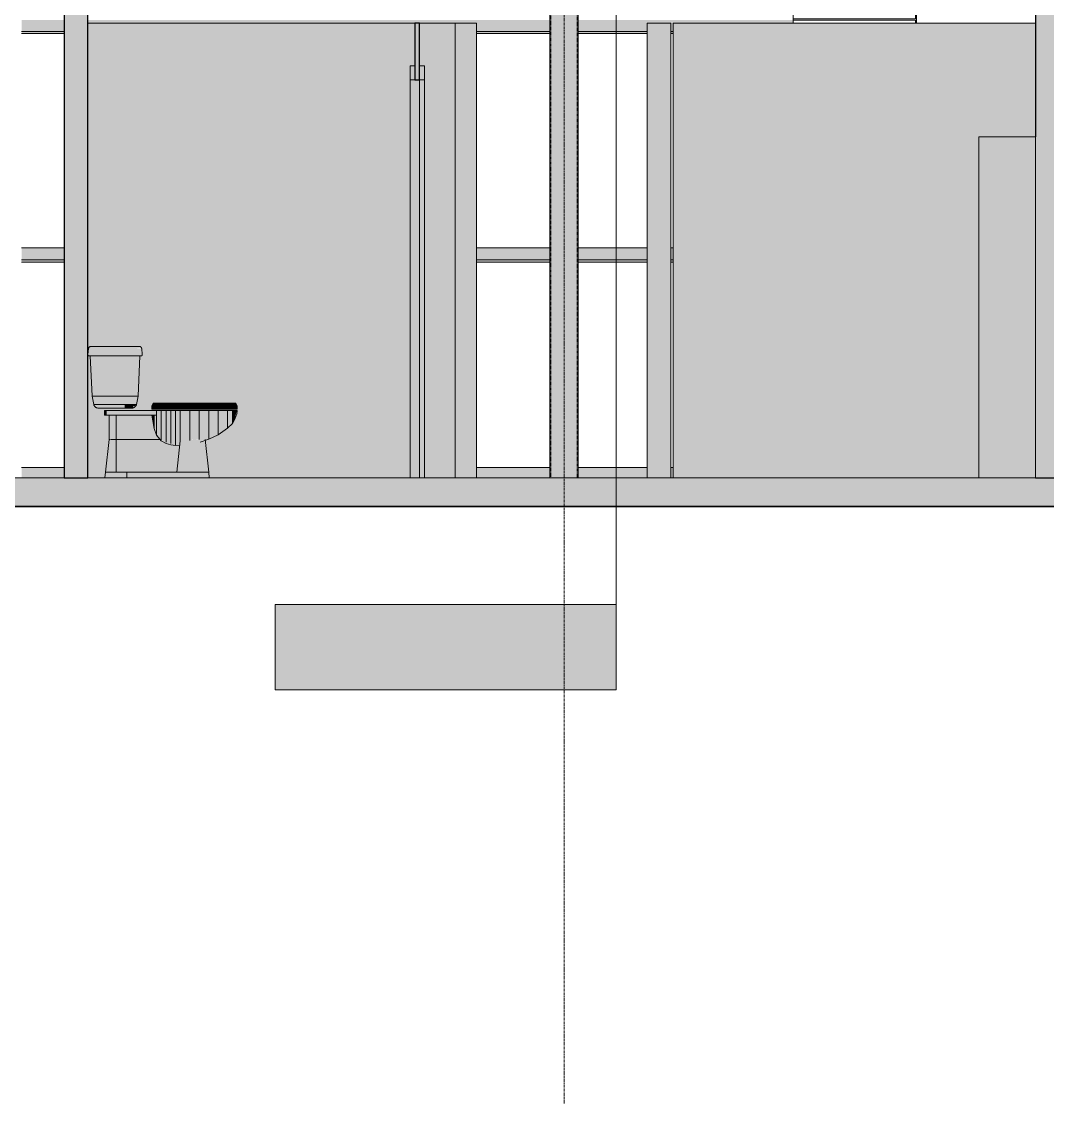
# Model space of a CAD drawing. Header units: inches. Extents: x 20616 to 28758, y -265 to 853.
# Drawn here: x 24940.2 to 25156.7, y -132 to 96.3 of the extents above; entities that cross this region are included whole.
import ezdxf

# ---------------------------------------------------------------- set-up
doc = ezdxf.new("R2010")
doc.units = ezdxf.units.IN
doc.header["$MEASUREMENT"] = 0
doc.linetypes.add('Grid Line 1_2_', pattern=[0.875, 0.5, -0.125, 0.125, -0.125])
doc.linetypes.add('Hidden 1_8_', pattern=[0.1875, 0.125, -0.0625])
for name, color, linetype, lineweight in [('A-DOOR', 31, 'Continuous', 9), ('A-DOOR-FRAM', 31, 'Continuous', 9), ('A-FLOR-LEVL', 51, 'Continuous', 9), ('A-GLAZ-CWMG', 51, 'Continuous', 9), ('A-WALL-PATT', 111, 'Continuous', 25), ('C-BLDG-PADS', 91, 'Continuous', 9), ('C-TOPO', 7, 'Continuous', 9), ('G-ANNO-SYMB', 111, 'Continuous', 9), ('I-FURN', 30, 'Continuous', 9), ('I-WALL', 2, 'Continuous', 9), ('L-SITE-WALL', 31, 'Continuous', 9), ('P-SANR-FIXT', 6, 'Continuous', 9), ('S-BEAM', 12, 'Continuous', 9), ('S-COLS', 52, 'Continuous', 9), ('S-GRID', 1, 'Continuous', 9)]:
    doc.layers.add(name, color=color, linetype=linetype, lineweight=lineweight)

# ---------------------------------------------------------------- blocks, each defined once
blk = doc.blocks.new('HSS-Hollow Structural Section-Column - HSS6X6X1_4-556719-Section 8')
at = {"layer": 'S-COLS'}
h = blk.add_hatch(color=256, dxfattribs=at)
h.paths.add_polyline_path([(-23088.66, 0), (-23088.42, 0), (-23088.42, 121.18), (-23088.89, 121.18), (-23088.83, 0)], flags=0)
h.paths.add_polyline_path([(-23088.83, 127.35), (-23088.42, 127.35), (-23088.42, 142.3), (-23088.89, 142.3), (-23088.88, 127.35)], flags=0)
h = blk.add_hatch(color=256, dxfattribs=at)
h.paths.add_polyline_path([(-23083.36, 0), (-23083.36, 121.18), (-23088.42, 121.18), (-23088.42, 0)], flags=0)
h.paths.add_polyline_path([(-23084.63, 127.35), (-23083.36, 127.37), (-23083.36, 142.3), (-23084.86, 142.27), (-23085.27, 142.02), (-23085.48, 141.64), (-23085.52, 141.41), (-23085.49, 128.04), (-23085.32, 127.68), (-23085.01, 127.44), (-23084.82, 127.37)], flags=0)
h.paths.add_polyline_path([(-23087.16, 127.35), (-23086.72, 127.47), (-23086.46, 127.68), (-23086.29, 128.04), (-23086.27, 128.24), (-23086.3, 141.64), (-23086.53, 142.04), (-23086.96, 142.27), (-23087.16, 142.3), (-23088.42, 142.27), (-23088.42, 127.35)], flags=0)
h = blk.add_hatch(color=256, dxfattribs=at)
h.paths.add_polyline_path([(-23083.12, 0), (-23082.89, 0), (-23082.95, 121.18), (-23083.36, 121.18), (-23083.36, 0)], flags=0)
h.paths.add_polyline_path([(-23082.95, 127.35), (-23082.89, 127.35), (-23082.95, 142.3), (-23083.36, 142.3), (-23083.33, 127.35), (-23083.1, 127.35)], flags=0)
for p, q in [((-23088.89, 142.3), (-23088.89, 127.35)), ((-23082.89, 127.35), (-23082.89, 142.3)), ((-23088.89, 121.18), (-23088.89, 0)), ((-23082.89, 0), (-23082.89, 121.18))]:
    blk.add_line(p, q, dxfattribs=at)
at = {"layer": 'S-COLS', "linetype": 'Hidden 1_8_'}
for p, q in [((-23088.66, 127.35), (-23088.66, 142.3)), ((-23083.12, 142.3), (-23083.12, 127.35)), ((-23088.66, 0), (-23088.66, 121.18)), ((-23083.12, 121.18), (-23083.12, 0))]:
    blk.add_line(p, q, dxfattribs=at)
blk = doc.blocks.new('Locker-Double Stacked - 12_ x 12_-489636-Section 8')
at = {"layer": 'I-FURN'}
blk.add_hatch(color=256, dxfattribs=at).paths.add_polyline_path([(-25302.39, 0), (-25302.39, 72), (-25314.39, 72), (-25314.39, 0)], flags=0)
for p, q in [((-25314.39, 72), (-25302.39, 72)), ((-25314.39, 72), (-25314.39, 0)), ((-25302.39, 72), (-25302.39, 0)), ((-25302.39, 0), (-25314.39, 0))]:
    blk.add_line(p, q, dxfattribs=at)
blk = doc.blocks.new('Toilet-Domestic-3D - Toilet-Domestic-3D-489637-Section 8')
at = {"layer": 'P-SANR-FIXT'}
for points in [[(-25502.28, 27.29), (-25494.66, 27.29), (-25494.66, 27.75), (-25502.02, 27.69), (-25502.24, 27.4)], [(-25492.47, 27.29), (-25491.31, 27.36), (-25491.36, 27.39), (-25491.63, 27.44), (-25491.31, 27.57), (-25492.8, 27.72), (-25494.66, 27.69), (-25494.66, 27.29), (-25492.54, 27.29)], [(-25492.22, 27.62), (-25491.91, 27.75), (-25492.4, 27.68), (-25492.31, 27.65)], [(-25502.39, 26.02), (-25494.66, 26.02), (-25494.66, 27.29), (-25502.28, 27.29)], [(-25494.66, 25.75), (-25494.66, 26.02), (-25502.39, 26.02), (-25502.33, 25.83), (-25502.14, 25.75), (-25499.95, 25.75)], [(-25499.95, 17.25), (-25494.66, 17.25), (-25494.66, 25.75), (-25501.91, 25.75), (-25501.53, 17.25)], [(-25491.12, 26.02), (-25490.94, 26.02), (-25491.12, 27.29), (-25494.66, 27.29), (-25494.66, 26.02), (-25491.23, 26.02)], [(-25494.66, 17.25), (-25491.8, 17.25), (-25491.41, 25.75), (-25494.66, 25.75), (-25494.66, 20.11)], [(-25494.66, 15.49), (-25494.66, 17.25), (-25501.53, 17.25), (-25501.17, 15.49), (-25499.95, 15.49)], [(-25492.75, 15.49), (-25492.16, 15.49), (-25491.8, 17.25), (-25494.66, 17.25), (-25494.66, 15.49), (-25492.89, 15.49)], [(-25499.95, 14.75), (-25494.66, 14.8), (-25494.66, 15.49), (-25501.17, 15.49), (-25500.97, 15.11), (-25500.62, 14.84), (-25500.2, 14.75)], [(-25498.47, 13.25), (-25498.47, 14.25), (-25498.86, 14.25), (-25498.78, 13.25), (-25498.58, 13.25)], [(-25491.31, 13.25), (-25487.91, 13.25), (-25487.91, 14.25), (-25498.47, 14.25), (-25498.47, 13.25)], [(-25493.75, 14.77), (-25493.04, 14.84), (-25492.85, 14.97), (-25492.89, 15.09), (-25492.53, 15.09), (-25492.41, 15.23), (-25492.35, 15.49), (-25494.66, 15.42), (-25494.66, 14.84), (-25494.09, 14.8), (-25493.85, 14.78)], [(-25488.41, 15.25), (-25488.41, 15.25), (-25488.17, 15.75), (-25488.66, 15.75), (-25488.91, 15.25)], [(-25488.91, 14.5), (-25488.41, 14.5), (-25488.41, 15.25), (-25488.91, 15.25)], [(-25488.41, 15.25), (-25487.91, 15.25), (-25487.69, 15.75), (-25488.17, 15.75), (-25488.33, 15.42)], [(-25487.91, 14.5), (-25487.91, 15.25), (-25488.41, 15.25), (-25488.41, 14.5)], [(-25487.91, 15.25), (-25486.91, 15.25), (-25486.75, 15.75), (-25487.69, 15.75), (-25487.84, 15.42)], [(-25487.91, 14.5), (-25486.91, 14.5), (-25486.91, 15.25), (-25487.91, 15.25)], [(-25486.91, 8.05), (-25486.91, 14.25), (-25487.91, 14.25), (-25487.87, 9.04), (-25487.14, 8.12), (-25486.98, 8.12)], [(-25485.91, 15.25), (-25485.91, 15.25), (-25485.82, 15.75), (-25486.75, 15.75), (-25486.91, 15.25)], [(-25486.91, 14.5), (-25485.91, 14.5), (-25485.91, 15.25), (-25486.91, 15.25)], [(-25485.91, 7.49), (-25485.91, 14.25), (-25486.91, 14.25), (-25486.91, 8.05), (-25486.05, 7.56)], [(-25484.91, 15.25), (-25484.91, 15.25), (-25484.86, 15.75), (-25485.82, 15.75), (-25485.91, 15.25)], [(-25485.91, 14.5), (-25484.91, 14.5), (-25484.91, 15.25), (-25485.91, 15.25)], [(-25484.91, 7.22), (-25484.91, 14.25), (-25485.91, 14.25), (-25485.91, 7.49), (-25485.06, 7.26)], [(-25483.91, 15.25), (-25483.88, 15.75), (-25484.86, 15.75), (-25484.91, 15.25), (-25483.91, 15.25)], [(-25484.91, 14.5), (-25483.91, 14.5), (-25483.91, 15.25), (-25484.91, 15.25)], [(-25483.91, 7.07), (-25483.91, 14.25), (-25484.91, 14.25), (-25484.91, 7.22), (-25484.64, 7.16)], [(-25482.91, 15.25), (-25482.91, 15.75), (-25483.88, 15.75), (-25483.91, 15.25)], [(-25483.91, 14.5), (-25482.91, 14.5), (-25482.91, 15.25), (-25483.91, 15.25)], [(-25483.04, 6.99), (-25482.91, 8.08), (-25482.91, 14.25), (-25483.91, 14.25), (-25483.91, 7.07), (-25483.5, 7.03)], [(-25482.91, 15.25), (-25480.92, 15.25), (-25480.97, 15.75), (-25482.91, 15.75), (-25482.91, 15.42)], [(-25482.67, 14.5), (-25480.92, 14.5), (-25480.92, 15.25), (-25482.91, 15.25), (-25482.91, 14.5)], [(-25482.91, 7.83), (-25480.92, 8.01), (-25480.92, 14.25), (-25482.91, 14.25), (-25482.91, 8.08)], [(-25478.91, 15.25), (-25478.99, 15.75), (-25480.97, 15.75), (-25480.92, 15.25)], [(-25480.92, 14.5), (-25478.91, 14.5), (-25478.91, 15.25), (-25480.92, 15.25)], [(-25480.92, 7.97), (-25480.02, 8.1), (-25478.91, 8.13), (-25478.91, 14.25), (-25480.92, 14.25), (-25480.92, 7.97)], [(-25478.91, 15.25), (-25476.91, 15.25), (-25477.01, 15.75), (-25478.99, 15.75), (-25478.91, 15.25)], [(-25478.91, 14.5), (-25476.91, 14.5), (-25476.91, 15.25), (-25478.91, 15.25)], [(-25477.7, 7.94), (-25476.91, 8.25), (-25476.91, 14.25), (-25478.91, 14.25), (-25478.91, 8.11), (-25477.7, 7.96)], [(-25476.91, 15.25), (-25474.92, 15.25), (-25475.04, 15.75), (-25477.01, 15.75), (-25476.95, 15.42)], [(-25476.91, 14.5), (-25474.91, 14.5), (-25474.91, 15.25), (-25476.91, 15.25)], [(-25476.91, 8.25), (-25474.91, 9.17), (-25474.91, 14.25), (-25476.91, 14.25), (-25476.91, 8.37)], [(-25472.92, 15.25), (-25473.07, 15.75), (-25475.04, 15.75), (-25474.91, 15.25), (-25474.03, 15.25)], [(-25474.03, 14.5), (-25472.91, 14.5), (-25472.91, 15.25), (-25474.91, 15.25), (-25474.91, 14.5)], [(-25474.91, 9.17), (-25472.91, 10.57), (-25472.91, 14.25), (-25474.91, 14.25), (-25474.91, 9.59)], [(-25471.92, 15.25), (-25472.11, 15.75), (-25473.07, 15.75), (-25472.91, 15.25)], [(-25472.91, 14.5), (-25471.91, 14.5), (-25471.91, 15.25), (-25472.91, 15.25)], [(-25472.91, 10.57), (-25471.91, 11.61), (-25471.91, 14.25), (-25472.91, 14.25), (-25472.91, 10.73)], [(-25471.91, 15.25), (-25471.42, 15.25), (-25471.64, 15.75), (-25472.11, 15.75), (-25471.92, 15.25)], [(-25471.91, 14.5), (-25471.41, 14.5), (-25471.41, 15.25), (-25471.91, 15.25)], [(-25471.91, 11.51), (-25471.41, 12.6), (-25471.41, 14.25), (-25471.91, 14.25), (-25471.91, 11.61)], [(-25471.42, 15.25), (-25470.92, 15.25), (-25471.16, 15.75), (-25471.64, 15.75), (-25471.49, 15.42)], [(-25471.41, 14.5), (-25470.91, 14.5), (-25470.91, 15.25), (-25471.41, 15.25)], [(-25471.41, 12.79), (-25470.91, 14.07), (-25470.91, 14.25), (-25471.41, 14.25), (-25471.41, 13.11)], [(-25497.73, 8.12), (-25496.41, 8.12), (-25496.41, 13.25), (-25497.88, 13.25), (-25497.88, 8.12), (-25497.76, 8.12)], [(-25487.15, 8.12), (-25487.91, 9.04), (-25488.47, 10.73), (-25488.91, 13.25), (-25496.41, 13.25), (-25496.41, 8.12), (-25487.91, 8.12)], [(-25488.41, 10.47), (-25488.41, 13.25), (-25488.91, 13.25), (-25488.46, 10.73)], [(-25487.91, 9.09), (-25487.91, 13.25), (-25488.41, 13.25), (-25488.36, 10.31), (-25488.14, 9.72)], [(-25498.61, 1.25), (-25496.41, 1.25), (-25496.41, 8.12), (-25497.91, 8.12), (-25498.6, 1.35)], [(-25496.41, 1.25), (-25483.66, 1.25), (-25483.04, 6.99), (-25484.91, 7.22), (-25486.02, 7.55), (-25487.15, 8.12), (-25496.41, 8.12), (-25496.41, 1.35)], [(-25482.67, 1.25), (-25481.41, 1.25), (-25481.41, 7.97), (-25482.95, 7.82), (-25483.66, 1.25)], [(-25481.41, 1.25), (-25476.91, 1.25), (-25477.77, 7.96), (-25478.26, 8.03), (-25479.03, 8.12), (-25481.41, 7.97), (-25481.41, 1.35)], [(-25494.16, 0), (-25494.16, 1.25), (-25498.66, 1.25), (-25498.8, 0), (-25495.6, 0)], [(-25494.16, 0), (-25494.16, 0), (-25494.16, 1.25)], [(-25494.16, 0), (-25481.41, 0), (-25481.41, 1.25), (-25494.16, 1.25)], [(-25481.41, 0), (-25476.78, 0), (-25476.91, 1.25), (-25481.41, 1.25)]]:
    blk.add_hatch(color=256, dxfattribs=at).paths.add_polyline_path(points, flags=0)
h = blk.add_hatch(color=256, dxfattribs=at)
h.paths.add_polyline_path([(-25493.59, 25.75), (-25494.1, 25.77), (-25493.81, 25.75)], flags=0)
h.paths.add_polyline_path([(-25494.66, 25.77), (-25491.07, 25.88), (-25491.12, 26.02), (-25494.66, 26.02), (-25494.66, 25.83)], flags=0)
for p, q in [((-25494.66, 27.75), (-25501.78, 27.75)), ((-25494.66, 27.75), (-25491.91, 27.75)), ((-25494.66, 27.75), (-25491.91, 27.75)), ((-25502.28, 27.29), (-25502.39, 26.02)), ((-25502.14, 25.75), (-25494.66, 25.75)), ((-25501.91, 25.75), (-25501.53, 17.25)), ((-25492.6, 25.75), (-25491.41, 25.75)), ((-25491.8, 17.25), (-25491.41, 25.75)), ((-25490.94, 26.02), (-25491.05, 27.29)), ((-25501.53, 17.25), (-25494.66, 17.25)), ((-25501.53, 17.25), (-25501.17, 15.49)), ((-25494.66, 17.25), (-25491.8, 17.25)), ((-25492.16, 15.49), (-25491.8, 17.25)), ((-25501.17, 15.49), (-25494.66, 15.49)), ((-25500.2, 14.75), (-25494.66, 14.75)), ((-25498.91, 14.25), (-25498.91, 13.25)), ((-25498.91, 14.25), (-25498.47, 14.25)), ((-25498.47, 14.25), (-25487.91, 14.25)), ((-25494.66, 15.49), (-25492.16, 15.49)), ((-25493.91, 14.75), (-25494.66, 14.75)), ((-25494.66, 14.75), (-25493.91, 14.75)), ((-25488.66, 15.75), (-25488.91, 15.24)), ((-25488.91, 15.25), (-25488.41, 15.25)), ((-25488.91, 15.25), (-25488.91, 14.5)), ((-25488.41, 15.24), (-25488.91, 15.24)), ((-25488.41, 14.5), (-25488.91, 14.5)), ((-25488.66, 15.75), (-25488.17, 15.75)), ((-25488.17, 15.75), (-25488.41, 15.24)), ((-25488.41, 15.25), (-25487.91, 15.25)), ((-25487.91, 15.24), (-25488.41, 15.24)), ((-25488.41, 15.24), (-25488.41, 14.5)), ((-25487.91, 14.5), (-25488.41, 14.5)), ((-25488.17, 15.75), (-25487.69, 15.75)), ((-25487.69, 15.75), (-25487.91, 15.24)), ((-25487.91, 15.25), (-25486.91, 15.25)), ((-25486.91, 15.24), (-25487.91, 15.24)), ((-25487.91, 15.24), (-25487.91, 14.5)), ((-25486.91, 14.5), (-25487.91, 14.5)), ((-25487.91, 14.25), (-25487.91, 13.25)), ((-25487.91, 14.25), (-25486.91, 14.25)), ((-25487.69, 15.75), (-25486.75, 15.75)), ((-25486.75, 15.75), (-25486.91, 15.25)), ((-25486.91, 15.25), (-25485.91, 15.25)), ((-25485.91, 15.24), (-25486.91, 15.24)), ((-25486.91, 15.24), (-25486.91, 14.5)), ((-25485.91, 14.5), (-25486.91, 14.5)), ((-25486.91, 14.25), (-25485.91, 14.25)), ((-25486.91, 8.07), (-25486.91, 14.25)), ((-25486.75, 15.75), (-25485.82, 15.75)), ((-25485.82, 15.75), (-25485.91, 15.25)), ((-25485.91, 15.25), (-25484.91, 15.25)), ((-25484.91, 15.24), (-25485.91, 15.24)), ((-25485.91, 15.24), (-25485.91, 14.5)), ((-25484.91, 14.5), (-25485.91, 14.5)), ((-25485.91, 14.25), (-25484.91, 14.25)), ((-25485.91, 7.52), (-25485.91, 14.25)), ((-25485.82, 15.75), (-25484.86, 15.75)), ((-25484.86, 15.75), (-25484.91, 15.25)), ((-25484.91, 15.25), (-25483.91, 15.25)), ((-25483.91, 15.24), (-25484.91, 15.24)), ((-25484.91, 15.24), (-25484.91, 14.5)), ((-25483.91, 14.5), (-25484.91, 14.5)), ((-25484.91, 14.25), (-25483.91, 14.25)), ((-25484.91, 7.26), (-25484.91, 14.25)), ((-25484.86, 15.75), (-25483.88, 15.75)), ((-25483.88, 15.75), (-25483.91, 15.25)), ((-25483.91, 15.25), (-25482.91, 15.25)), ((-25482.91, 15.24), (-25483.91, 15.24)), ((-25483.91, 15.24), (-25483.91, 14.5)), ((-25482.91, 14.5), (-25483.91, 14.5)), ((-25483.91, 14.25), (-25482.91, 14.25)), ((-25483.91, 7.02), (-25483.91, 14.25)), ((-25483.88, 15.75), (-25482.91, 15.75)), ((-25482.91, 15.75), (-25480.97, 15.75)), ((-25482.91, 15.75), (-25482.91, 15.25)), ((-25482.91, 15.25), (-25480.92, 15.25)), ((-25480.92, 15.24), (-25482.91, 15.24)), ((-25482.91, 15.24), (-25482.91, 14.5)), ((-25480.92, 14.5), (-25482.91, 14.5)), ((-25482.91, 14.25), (-25480.92, 14.25)), ((-25482.91, 7.79), (-25482.91, 14.25)), ((-25480.97, 15.75), (-25478.99, 15.75)), ((-25480.97, 15.75), (-25480.92, 15.25)), ((-25480.92, 15.25), (-25478.91, 15.25)), ((-25478.91, 15.24), (-25480.92, 15.24)), ((-25480.92, 15.24), (-25480.92, 14.5)), ((-25478.91, 14.5), (-25480.92, 14.5)), ((-25480.92, 14.25), (-25478.91, 14.25)), ((-25480.92, 7.93), (-25480.92, 14.25)), ((-25478.99, 15.75), (-25477.01, 15.75)), ((-25478.99, 15.75), (-25478.91, 15.25)), ((-25478.91, 15.25), (-25476.91, 15.25)), ((-25476.91, 15.24), (-25478.91, 15.24)), ((-25478.91, 15.24), (-25478.91, 14.5)), ((-25476.91, 14.5), (-25478.91, 14.5)), ((-25478.91, 14.25), (-25476.91, 14.25)), ((-25478.91, 8.09), (-25478.91, 14.25)), ((-25477.01, 15.75), (-25475.04, 15.75)), ((-25477.01, 15.75), (-25476.91, 15.25)), ((-25476.91, 15.25), (-25474.92, 15.25)), ((-25474.91, 15.24), (-25476.91, 15.24)), ((-25476.91, 15.24), (-25476.91, 14.5)), ((-25474.91, 14.5), (-25476.91, 14.5)), ((-25476.91, 14.25), (-25474.91, 14.25)), ((-25476.91, 8.25), (-25476.91, 14.25)), ((-25475.04, 15.75), (-25473.07, 15.75)), ((-25475.04, 15.75), (-25474.92, 15.25)), ((-25474.91, 15.25), (-25472.92, 15.25)), ((-25472.91, 15.24), (-25474.91, 15.24)), ((-25474.91, 15.24), (-25474.91, 14.5)), ((-25472.91, 14.5), (-25474.91, 14.5)), ((-25474.91, 14.25), (-25472.91, 14.25)), ((-25474.91, 9.17), (-25474.91, 14.25)), ((-25473.07, 15.75), (-25472.11, 15.75)), ((-25473.07, 15.75), (-25472.92, 15.25)), ((-25472.91, 15.25), (-25471.92, 15.25)), ((-25471.91, 15.24), (-25472.91, 15.24)), ((-25472.91, 15.24), (-25472.91, 14.5)), ((-25471.91, 14.5), (-25472.91, 14.5)), ((-25472.91, 14.25), (-25471.91, 14.25)), ((-25472.91, 10.57), (-25472.91, 14.25)), ((-25472.11, 15.75), (-25471.64, 15.75)), ((-25472.11, 15.75), (-25471.92, 15.25)), ((-25471.91, 15.25), (-25471.42, 15.25)), ((-25471.41, 15.24), (-25471.91, 15.24)), ((-25471.91, 15.24), (-25471.91, 14.5)), ((-25471.41, 14.5), (-25471.91, 14.5)), ((-25471.91, 14.25), (-25471.41, 14.25)), ((-25471.91, 11.51), (-25471.91, 14.25)), ((-25471.64, 15.75), (-25471.16, 15.75)), ((-25471.64, 15.75), (-25471.41, 15.24)), ((-25471.41, 15.25), (-25470.91, 15.25)), ((-25470.91, 15.24), (-25471.41, 15.24)), ((-25471.41, 15.24), (-25471.41, 14.5)), ((-25470.91, 14.5), (-25471.41, 14.5)), ((-25471.41, 14.25), (-25470.91, 14.25)), ((-25471.41, 12.42), (-25471.41, 14.25)), ((-25471.41, 12.38), (-25470.91, 13.75)), ((-25471.16, 15.75), (-25470.91, 15.24)), ((-25470.91, 15.25), (-25470.91, 14.5)), ((-25470.91, 13.9), (-25470.91, 14.25)), ((-25498.47, 13.25), (-25498.91, 13.25)), ((-25487.91, 13.25), (-25498.47, 13.25)), ((-25497.91, 13.25), (-25497.91, 8.12)), ((-25496.41, 13.25), (-25496.41, 8.12)), ((-25496.41, 13.25), (-25496.41, 8.12)), ((-25488.41, 10.41), (-25488.91, 13.25)), ((-25488.91, 13.25), (-25488.41, 10.41)), ((-25488.41, 10.47), (-25488.41, 13.24)), ((-25487.91, 9.09), (-25487.91, 13.24)), ((-25472.91, 10.51), (-25471.91, 11.51)), ((-25471.91, 11.51), (-25471.41, 12.38)), ((-25487.91, 9.04), (-25488.41, 10.41)), ((-25488.41, 10.41), (-25487.91, 9.04)), ((-25474.91, 9.12), (-25472.91, 10.51)), ((-25497.91, 8.12), (-25498.66, 1.25)), ((-25497.79, 8.12), (-25497.91, 8.12)), ((-25497.71, 8.12), (-25497.86, 8.12)), ((-25497.32, 8.12), (-25497.59, 8.12)), ((-25497.16, 8.12), (-25497.32, 8.12)), ((-25496.41, 8.12), (-25497.18, 8.12)), ((-25496.41, 8.12), (-25496.41, 1.25)), ((-25496.41, 8.12), (-25487.15, 8.12)), ((-25496.41, 1.25), (-25496.41, 8.12)), ((-25486.99, 8.12), (-25496.41, 8.12)), ((-25487.15, 8.12), (-25487.91, 9.04)), ((-25487.91, 9.04), (-25486.91, 7.85)), ((-25486.91, 7.85), (-25485.91, 7.28)), ((-25485.91, 7.28), (-25484.91, 7.01)), ((-25484.91, 7.01), (-25483.91, 6.84)), ((-25482.95, 7.82), (-25483.66, 1.25)), ((-25478.72, 7.53), (-25476.91, 8.19)), ((-25476.91, 1.25), (-25477.66, 8.12)), ((-25476.91, 8.19), (-25474.91, 9.12)), ((-25483.91, 6.84), (-25483.06, 6.76)), ((-25498.66, 1.25), (-25498.8, 0)), ((-25498.66, 1.25), (-25498.61, 1.25)), ((-25498.61, 1.25), (-25494.16, 1.25)), ((-25494.16, 1.25), (-25494.16, 0)), ((-25494.16, 0), (-25494.16, 1.25)), ((-25481.41, 1.25), (-25494.16, 1.25)), ((-25483.66, 1.25), (-25481.41, 1.25)), ((-25480.02, 1.25), (-25481.41, 1.25)), ((-25481.41, 1.25), (-25480.02, 1.25)), ((-25478.77, 1.25), (-25480.02, 1.25)), ((-25480.02, 1.25), (-25478.77, 1.25)), ((-25477.77, 1.25), (-25478.77, 1.25)), ((-25478.77, 1.25), (-25477.77, 1.25)), ((-25477.13, 1.25), (-25477.77, 1.25)), ((-25477.77, 1.25), (-25477.13, 1.25)), ((-25476.91, 1.25), (-25477.13, 1.25)), ((-25477.13, 1.25), (-25476.91, 1.25)), ((-25476.78, 0), (-25476.91, 1.25))]:
    blk.add_line(p, q, dxfattribs=at)
at = {"layer": 'P-SANR-FIXT', "flags": 128}
for points in [[(-25491.55, 27.75), (-25491.55, 27.75), (-25491.56, 27.75), (-25491.57, 27.75), (-25491.59, 27.75), (-25491.61, 27.75), (-25491.64, 27.75), (-25491.67, 27.75), (-25491.71, 27.75), (-25491.75, 27.75), (-25491.79, 27.75), (-25491.84, 27.75), (-25491.9, 27.75), (-25491.96, 27.75), (-25492.02, 27.75), (-25492.09, 27.75), (-25492.16, 27.75), (-25492.24, 27.75), (-25492.32, 27.75), (-25492.4, 27.75), (-25492.49, 27.75), (-25492.58, 27.75), (-25492.68, 27.75), (-25492.78, 27.75), (-25492.88, 27.75), (-25492.98, 27.75), (-25493.09, 27.75), (-25493.19, 27.75), (-25493.31, 27.75), (-25493.42, 27.75), (-25493.53, 27.75), (-25493.65, 27.75), (-25493.77, 27.75), (-25493.89, 27.75), (-25494.01, 27.75), (-25494.13, 27.75), (-25494.26, 27.75), (-25494.38, 27.75), (-25494.51, 27.75), (-25494.63, 27.75), (-25494.66, 27.75)], [(-25491.92, 27.75), (-25491.86, 27.75), (-25491.81, 27.75), (-25491.76, 27.75), (-25491.72, 27.75), (-25491.68, 27.75), (-25491.64, 27.75), (-25491.62, 27.75), (-25491.59, 27.75), (-25491.57, 27.75), (-25491.56, 27.75), (-25491.55, 27.75), (-25491.55, 27.75), (-25491.55, 27.75)], [(-25491.55, 27.75), (-25491.53, 27.75), (-25491.51, 27.75), (-25491.49, 27.75), (-25491.47, 27.74), (-25491.45, 27.74), (-25491.43, 27.74), (-25491.41, 27.73), (-25491.39, 27.72), (-25491.37, 27.72), (-25491.35, 27.71), (-25491.33, 27.7), (-25491.32, 27.69), (-25491.3, 27.68), (-25491.28, 27.67), (-25491.26, 27.66), (-25491.25, 27.65), (-25491.23, 27.64), (-25491.22, 27.63), (-25491.2, 27.61), (-25491.19, 27.6), (-25491.17, 27.58), (-25491.16, 27.57), (-25491.15, 27.55), (-25491.14, 27.54), (-25491.13, 27.52), (-25491.12, 27.5), (-25491.11, 27.49), (-25491.1, 27.47), (-25491.09, 27.45), (-25491.08, 27.43), (-25491.07, 27.41), (-25491.07, 27.39), (-25491.06, 27.37), (-25491.06, 27.35), (-25491.05, 27.33), (-25491.05, 27.32), (-25491.05, 27.3)], [(-25494.66, 25.75), (-25494.52, 25.75), (-25494.39, 25.75), (-25494.25, 25.75), (-25494.11, 25.75), (-25493.97, 25.75), (-25493.84, 25.75), (-25493.7, 25.75), (-25493.57, 25.75), (-25493.44, 25.75), (-25493.31, 25.75), (-25493.18, 25.75), (-25493.06, 25.75), (-25492.94, 25.75), (-25492.82, 25.75), (-25492.7, 25.75), (-25492.59, 25.75), (-25492.48, 25.75), (-25492.37, 25.75), (-25492.27, 25.75), (-25492.17, 25.75), (-25492.07, 25.75), (-25491.98, 25.75), (-25491.9, 25.75), (-25491.82, 25.75), (-25491.74, 25.75), (-25491.67, 25.75), (-25491.6, 25.75), (-25491.53, 25.75), (-25491.48, 25.75), (-25491.42, 25.75), (-25491.38, 25.75), (-25491.33, 25.75), (-25491.3, 25.75), (-25491.26, 25.75), (-25491.24, 25.75), (-25491.22, 25.75), (-25491.2, 25.75), (-25491.19, 25.75), (-25491.19, 25.75), (-25491.19, 25.75)], [(-25491.19, 25.75), (-25491.19, 25.75), (-25491.2, 25.75), (-25491.21, 25.75), (-25491.23, 25.75), (-25491.26, 25.75), (-25491.29, 25.75), (-25491.32, 25.75), (-25491.36, 25.75), (-25491.41, 25.75)], [(-25490.94, 26.02), (-25490.94, 26.01), (-25490.94, 26), (-25490.94, 25.99), (-25490.94, 25.98), (-25490.94, 25.97), (-25490.94, 25.96), (-25490.94, 25.95), (-25490.94, 25.94), (-25490.95, 25.93), (-25490.95, 25.92), (-25490.95, 25.91), (-25490.96, 25.9), (-25490.96, 25.9), (-25490.96, 25.89), (-25490.97, 25.88), (-25490.97, 25.87), (-25490.98, 25.86), (-25490.99, 25.85), (-25490.99, 25.84), (-25491, 25.84), (-25491, 25.83), (-25491.01, 25.82), (-25491.02, 25.82), (-25491.03, 25.81), (-25491.03, 25.8), (-25491.04, 25.8), (-25491.05, 25.79), (-25491.06, 25.79), (-25491.07, 25.78), (-25491.08, 25.78), (-25491.09, 25.77), (-25491.09, 25.77), (-25491.1, 25.76), (-25491.11, 25.76), (-25491.12, 25.76), (-25491.13, 25.76), (-25491.14, 25.75), (-25491.15, 25.75), (-25491.16, 25.75), (-25491.17, 25.75), (-25491.18, 25.75), (-25491.19, 25.75)], [(-25494.66, 14.75), (-25494.6, 14.75), (-25494.54, 14.75), (-25494.48, 14.75), (-25494.42, 14.75), (-25494.36, 14.75), (-25494.3, 14.75), (-25494.24, 14.75), (-25494.18, 14.75), (-25494.12, 14.75), (-25494.07, 14.75), (-25494.01, 14.75), (-25493.95, 14.75), (-25493.9, 14.75), (-25493.85, 14.75), (-25493.8, 14.75), (-25493.75, 14.75), (-25493.7, 14.75), (-25493.65, 14.75), (-25493.6, 14.75), (-25493.56, 14.75), (-25493.52, 14.75), (-25493.48, 14.75), (-25493.44, 14.75), (-25493.4, 14.75), (-25493.37, 14.75), (-25493.34, 14.75), (-25493.31, 14.75), (-25493.28, 14.75), (-25493.25, 14.75), (-25493.23, 14.75), (-25493.21, 14.75), (-25493.19, 14.75), (-25493.17, 14.75), (-25493.16, 14.75), (-25493.15, 14.75), (-25493.14, 14.75), (-25493.13, 14.75), (-25493.13, 14.75), (-25493.13, 14.75)], [(-25494.05, 14.75), (-25494.11, 14.75), (-25494.16, 14.75), (-25494.22, 14.75), (-25494.28, 14.75), (-25494.34, 14.75), (-25494.4, 14.75), (-25494.46, 14.75), (-25494.52, 14.75), (-25494.59, 14.75), (-25494.65, 14.75), (-25494.66, 14.75)], [(-25493.13, 14.75), (-25493.13, 14.75), (-25493.13, 14.75), (-25493.14, 14.75), (-25493.15, 14.75), (-25493.16, 14.75), (-25493.17, 14.75), (-25493.19, 14.75), (-25493.2, 14.75), (-25493.22, 14.75), (-25493.25, 14.75), (-25493.27, 14.75), (-25493.3, 14.75), (-25493.33, 14.75), (-25493.36, 14.75), (-25493.39, 14.75), (-25493.43, 14.75), (-25493.47, 14.75), (-25493.51, 14.75), (-25493.55, 14.75), (-25493.59, 14.75), (-25493.64, 14.75), (-25493.68, 14.75), (-25493.73, 14.75), (-25493.78, 14.75), (-25493.83, 14.75), (-25493.89, 14.75)], [(-25492.16, 15.49), (-25492.17, 15.45), (-25492.18, 15.41), (-25492.2, 15.38), (-25492.21, 15.34), (-25492.23, 15.3), (-25492.25, 15.27), (-25492.27, 15.23), (-25492.29, 15.2), (-25492.31, 15.17), (-25492.34, 15.14), (-25492.36, 15.1), (-25492.39, 15.07), (-25492.42, 15.05), (-25492.45, 15.02), (-25492.48, 14.99), (-25492.51, 14.97), (-25492.54, 14.94), (-25492.57, 14.92), (-25492.6, 14.9), (-25492.64, 14.88), (-25492.67, 14.86), (-25492.71, 14.84), (-25492.75, 14.82), (-25492.78, 14.81), (-25492.82, 14.8), (-25492.86, 14.79), (-25492.9, 14.78), (-25492.94, 14.77), (-25492.98, 14.76), (-25493.02, 14.76), (-25493.06, 14.75), (-25493.1, 14.75), (-25493.13, 14.75)]]:
    blk.add_lwpolyline(points, dxfattribs=at)
at = {"layer": 'P-SANR-FIXT'}
for points, knots in [([(-25501.78, 27.75), (-25501.82, 27.75), (-25501.88, 27.74), (-25501.96, 27.72), (-25502.02, 27.69), (-25502.07, 27.66), (-25502.12, 27.62), (-25502.16, 27.57), (-25502.19, 27.53), (-25502.22, 27.5), (-25502.23, 27.46), (-25502.26, 27.4), (-25502.28, 27.33), (-25502.28, 27.29)], [-1, -1, -1, -1, -0.833333, -0.75, -0.666667, -0.583333, -0.5, -0.416667, -0.333333, -0.291667, -0.25, -0.166667, 0, 0, 0, 0]), ([(-25502.39, 26.02), (-25502.39, 26), (-25502.39, 25.97), (-25502.38, 25.93), (-25502.37, 25.9), (-25502.36, 25.87), (-25502.34, 25.85), (-25502.33, 25.84), (-25502.33, 25.83), (-25502.32, 25.82), (-25502.3, 25.81), (-25502.29, 25.8), (-25502.27, 25.78), (-25502.24, 25.77), (-25502.22, 25.76), (-25502.18, 25.75), (-25502.16, 25.75), (-25502.14, 25.75)], [-1, -1, -1, -1, -0.875, -0.75, -0.6875, -0.625, -0.5625, -0.53125, -0.5, -0.46875, -0.4375, -0.375, -0.3125, -0.25, -0.1875, -0.125, 0, 0, 0, 0]), ([(-25501.17, 15.49), (-25501.15, 15.42), (-25501.11, 15.32), (-25501.03, 15.19), (-25500.97, 15.11), (-25500.89, 15.03), (-25500.81, 14.96), (-25500.72, 14.89), (-25500.63, 14.84), (-25500.52, 14.8), (-25500.38, 14.76), (-25500.27, 14.75), (-25500.2, 14.75)], [-1, -1, -1, -1, -0.833333, -0.75, -0.666667, -0.583333, -0.5, -0.416667, -0.333333, -0.25, -0.166667, 0, 0, 0, 0])]:
    blk.add_open_spline(points, degree=3, knots=knots, dxfattribs=at)
blk = doc.blocks.new('Single-Flush - 32_ x 84_-489638-Section 8')
at = {"layer": 'A-DOOR'}
blk.add_hatch(color=256, dxfattribs=at).paths.add_polyline_path([(-25434.39, 0), (-25432.39, 0), (-25432.39, 84), (-25434.39, 84), (-25434.39, 20.11)], flags=0)
at = {"layer": 'A-DOOR-FRAM'}
for points in [[(-25434.39, 84), (-25433.39, 84), (-25433.39, 87), (-25434.39, 87)], [(-25432.39, 84), (-25431.39, 84), (-25431.39, 87), (-25432.39, 87)], [(-25431.39, 0), (-25431.39, 84), (-25432.39, 84), (-25432.39, 0)]]:
    blk.add_hatch(color=256, dxfattribs=at).paths.add_polyline_path(points, flags=0)
at = {"layer": 'A-DOOR', "lineweight": 13}
for p, q in [((-25434.39, 84), (-25434.39, 0)), ((-25432.39, 84), (-25434.39, 84)), ((-25432.39, 0), (-25432.39, 84)), ((-25434.39, 0), (-25432.39, 0))]:
    blk.add_line(p, q, dxfattribs=at)
at = {"layer": 'A-DOOR-FRAM', "lineweight": 13}
for p, q in [((-25434.39, 87), (-25434.39, 84)), ((-25433.39, 87), (-25434.39, 87)), ((-25433.39, 84), (-25433.39, 87)), ((-25431.39, 87), (-25432.39, 87)), ((-25432.39, 87), (-25432.39, 84)), ((-25431.39, 84), (-25431.39, 87)), ((-25434.39, 84), (-25433.39, 84)), ((-25432.39, 84), (-25431.39, 84))]:
    blk.add_line(p, q, dxfattribs=at)
at = {"layer": 'A-DOOR-FRAM'}
blk.add_line((-25431.39, 84), (-25431.39, 0), dxfattribs=at)
blk = doc.blocks.new('Girt_C - 8_D-757212-Section 8')
at = {"layer": 'S-BEAM'}
h = blk.add_hatch(color=256, dxfattribs=at)
h.paths.add_polyline_path([(-26266.89, 48.37), (-26127.64, 48.38), (-26127.64, 48.55), (-26266.89, 48.53), (-26266.89, 48.46)], flags=0)
h.paths.add_polyline_path([(-25507.39, 48.37), (-25507.39, 48.55), (-25516.39, 48.49), (-25516.39, 48.37)], flags=0)
h.paths.add_polyline_path([(-25836.27, 48.37), (-25801.77, 48.39), (-25801.77, 48.55), (-25836.27, 48.48), (-25836.27, 48.39)], flags=0)
h.paths.add_polyline_path([(-26016.08, 48.37), (-25983.89, 48.38), (-25983.89, 48.55), (-26016.08, 48.47), (-26016.08, 48.38)], flags=0)
h.paths.add_polyline_path([(-25420.39, 48.37), (-25404.89, 48.42), (-25404.89, 48.55), (-25420.39, 48.5), (-25420.39, 48.42)], flags=0)
h.paths.add_polyline_path([(-25398.89, 48.37), (-25384.39, 48.42), (-25384.39, 48.55), (-25398.89, 48.5), (-25398.89, 48.42)], flags=0)
h.paths.add_polyline_path([(-25603.39, 48.37), (-25603.39, 48.55), (-25639.39, 48.49), (-25639.39, 48.37)], flags=0)
h.paths.add_polyline_path([(-25078.02, 48.37), (-25078.02, 48.55), (-25109.39, 48.51), (-25109.39, 48.37)], flags=0)
h.paths.add_polyline_path([(-26123.52, 48.37), (-26090.45, 48.38), (-26090.45, 48.55), (-26123.52, 48.47), (-26123.52, 48.38)], flags=0)
h.paths.add_polyline_path([(-25644.39, 48.37), (-25644.39, 48.55), (-25644.89, 48.49), (-25644.89, 48.37)], flags=0)
h.paths.add_polyline_path([(-25378.89, 48.37), (-25378.89, 48.55), (-25379.39, 48.5), (-25379.39, 48.37)], flags=0)
h = blk.add_hatch(color=256, dxfattribs=at)
h.paths.add_polyline_path([(-25644.39, 46), (-25644.39, 48.37), (-25644.89, 48.37), (-25644.89, 46)], flags=0)
h.paths.add_polyline_path([(-26260.26, 46), (-26127.64, 46), (-26127.64, 48.37), (-26266.89, 48.37), (-26266.89, 46)], flags=0)
h.paths.add_polyline_path([(-25078.02, 46), (-25078.02, 48.37), (-25109.39, 48.37), (-25109.39, 46)], flags=0)
h.paths.add_polyline_path([(-25378.89, 46), (-25378.89, 48.37), (-25379.39, 48.37), (-25379.39, 46)], flags=0)
h.paths.add_polyline_path([(-25384.39, 46), (-25384.39, 48.37), (-25398.89, 48.37), (-25398.89, 46), (-25396.28, 46)], flags=0)
h.paths.add_polyline_path([(-26123.52, 46), (-26090.45, 46), (-26090.45, 48.37), (-26123.52, 48.37)], flags=0)
h.paths.add_polyline_path([(-26016.08, 46), (-25983.89, 46), (-25983.89, 48.37), (-26016.08, 48.37)], flags=0)
h.paths.add_polyline_path([(-25404.89, 46), (-25404.89, 48.37), (-25420.39, 48.37), (-25420.39, 46)], flags=0)
h.paths.add_polyline_path([(-25836.27, 46), (-25801.77, 46), (-25801.77, 48.37), (-25836.27, 48.37)], flags=0)
h.paths.add_polyline_path([(-25516.39, 46), (-25507.39, 46), (-25507.39, 48.37), (-25516.39, 48.37)], flags=0)
h.paths.add_polyline_path([(-25603.39, 46), (-25603.39, 48.37), (-25639.39, 48.37), (-25639.39, 46)], flags=0)
h = blk.add_hatch(color=256, dxfattribs=at)
h.paths.add_polyline_path([(-25644.39, 45.52), (-25644.39, 46), (-25644.89, 46), (-25644.89, 45.52)], flags=0)
h.paths.add_polyline_path([(-26260.26, 45.52), (-26127.64, 45.52), (-26127.64, 46), (-26266.89, 46), (-26266.89, 45.52)], flags=0)
h.paths.add_polyline_path([(-25078.02, 45.52), (-25078.02, 46), (-25109.39, 46), (-25109.39, 45.52)], flags=0)
h.paths.add_polyline_path([(-25379.39, 45.52), (-25378.89, 45.52), (-25378.89, 46), (-25379.39, 46)], flags=0)
h.paths.add_polyline_path([(-25384.39, 45.52), (-25384.39, 46), (-25398.89, 46), (-25398.89, 45.52), (-25396.28, 45.52)], flags=0)
h.paths.add_polyline_path([(-26123.52, 45.52), (-26090.45, 45.52), (-26090.45, 46), (-26123.52, 46)], flags=0)
h.paths.add_polyline_path([(-26016.08, 45.52), (-25983.89, 45.52), (-25983.89, 46), (-26016.08, 46)], flags=0)
h.paths.add_polyline_path([(-25404.89, 45.52), (-25404.89, 46), (-25420.39, 46), (-25420.39, 45.52)], flags=0)
h.paths.add_polyline_path([(-25836.27, 45.52), (-25801.77, 45.52), (-25801.77, 46), (-25836.27, 46)], flags=0)
h.paths.add_polyline_path([(-25516.39, 45.52), (-25507.39, 45.52), (-25507.39, 46), (-25516.39, 46)], flags=0)
h.paths.add_polyline_path([(-25639.39, 45.52), (-25603.39, 45.52), (-25603.39, 46), (-25639.39, 46)], flags=0)
for p, q in [((-25507.39, 48.55), (-25516.39, 48.55)), ((-25404.89, 48.55), (-25420.39, 48.55)), ((-25384.39, 48.55), (-25398.89, 48.55)), ((-25378.89, 48.55), (-25379.39, 48.55)), ((-25516.39, 46), (-25507.39, 46)), ((-25420.39, 46), (-25404.89, 46)), ((-25398.89, 46), (-25384.39, 46)), ((-25379.39, 46), (-25378.89, 46)), ((-25507.39, 45.52), (-25516.39, 45.52)), ((-25404.89, 45.52), (-25420.39, 45.52)), ((-25384.39, 45.52), (-25398.89, 45.52)), ((-25378.89, 45.52), (-25379.39, 45.52))]:
    blk.add_line(p, q, dxfattribs=at)
blk = doc.blocks.new('Girt_C - 8_D-773999-Section 8')
at = {"layer": 'S-BEAM'}
h = blk.add_hatch(color=256, dxfattribs=at)
h.paths.add_polyline_path([(-26266.89, 94.25), (-26127.64, 94.25), (-26127.64, 96.62), (-26266.89, 96.62), (-26266.89, 95.13)], flags=0)
h.paths.add_polyline_path([(-25078.02, 94.25), (-25078.02, 96.62), (-25109.39, 96.62), (-25109.39, 94.25)], flags=0)
h.paths.add_polyline_path([(-24132.7, 94.25), (-24099.02, 94.25), (-24099.02, 96.62), (-24132.7, 96.62), (-24132.7, 95.13)], flags=0)
h.paths.add_polyline_path([(-26123.52, 94.25), (-26090.45, 94.25), (-26090.45, 96), (-26123.52, 96), (-26123.52, 95.13)], flags=0)
h.paths.add_polyline_path([(-23616.77, 94.25), (-23378.39, 94.25), (-23378.39, 96.62), (-23616.77, 96.62), (-23616.77, 95.13)], flags=0)
h.paths.add_polyline_path([(-25378.89, 94.25), (-25378.89, 96), (-25353.52, 96), (-25353.52, 96.62), (-25398.89, 96.62), (-25398.89, 94.25), (-25384.39, 94.25), (-25384.39, 96), (-25379.39, 96), (-25379.39, 94.25)], flags=0)
h.paths.add_polyline_path([(-23372.39, 94.25), (-23088.89, 94.25), (-23088.89, 96.62), (-23372.39, 96.62), (-23372.39, 95.13)], flags=0)
h.paths.add_polyline_path([(-26016.08, 94.25), (-25983.89, 94.25), (-25983.89, 96), (-26016.08, 96), (-26016.08, 95.13)], flags=0)
h.paths.add_polyline_path([(-22076.14, 94.25), (-22076.14, 96), (-22095.64, 96), (-22095.64, 94.25), (-22078.59, 94.25)], flags=0)
h.paths.add_polyline_path([(-22097.64, 94.25), (-22097.64, 96), (-22131.83, 96), (-22131.83, 94.25)], flags=0)
h.paths.add_polyline_path([(-22133.83, 94.25), (-22133.83, 96), (-22167.02, 96), (-22167.02, 94.25)], flags=0)
h.paths.add_polyline_path([(-22173.02, 94.25), (-22173.02, 96.62), (-22458.77, 96.62), (-22458.77, 94.25), (-22216.82, 94.25)], flags=0)
h.paths.add_polyline_path([(-25836.27, 94.25), (-25801.77, 94.25), (-25801.77, 96.62), (-25836.27, 96.62), (-25836.27, 95.13)], flags=0)
h.paths.add_polyline_path([(-25404.89, 94.25), (-25404.89, 96.62), (-25502.39, 96.62), (-25502.39, 96), (-25420.39, 96), (-25420.39, 94.25)], flags=0)
h.paths.add_polyline_path([(-25516.39, 94.25), (-25507.39, 94.25), (-25507.39, 96.62), (-25516.39, 96.62), (-25516.39, 95.13)], flags=0)
h.paths.add_polyline_path([(-25644.89, 94.25), (-25644.39, 94.25), (-25644.39, 96), (-25639.39, 96), (-25639.39, 94.25), (-25603.39, 94.25), (-25603.39, 96), (-25521.39, 96), (-25521.39, 96.62), (-25672.89, 96.62), (-25672.89, 96), (-25644.89, 96), (-25644.89, 95.13)], flags=0)
h.paths.add_polyline_path([(-22810.02, 94.25), (-22810.02, 96.62), (-23082.89, 96.62), (-23082.89, 94.25), (-22838.89, 94.25)], flags=0)
h = blk.add_hatch(color=256, dxfattribs=at)
h.paths.add_polyline_path([(-24132.7, 93.77), (-24099.02, 93.77), (-24099.02, 94.25), (-24132.7, 94.25)], flags=0)
h.paths.add_polyline_path([(-22076.14, 93.77), (-22076.14, 94.25), (-22095.64, 94.25), (-22095.64, 93.77), (-22078.59, 93.77)], flags=0)
h.paths.add_polyline_path([(-26225.7, 93.77), (-26127.64, 93.77), (-26127.64, 94.25), (-26266.89, 94.25), (-26266.89, 93.77)], flags=0)
h.paths.add_polyline_path([(-26123.52, 93.77), (-26090.45, 93.77), (-26090.45, 94.25), (-26123.52, 94.25)], flags=0)
h.paths.add_polyline_path([(-22097.64, 93.77), (-22097.64, 94.25), (-22131.83, 94.25), (-22131.83, 93.77)], flags=0)
h.paths.add_polyline_path([(-26016.08, 93.77), (-25983.89, 93.77), (-25983.89, 94.25), (-26016.08, 94.25)], flags=0)
h.paths.add_polyline_path([(-22133.83, 93.77), (-22133.83, 94.25), (-22167.02, 94.25), (-22167.02, 93.77)], flags=0)
h.paths.add_polyline_path([(-22173.02, 93.77), (-22173.02, 94.25), (-22458.77, 94.25), (-22458.77, 93.77), (-22216.82, 93.77)], flags=0)
h.paths.add_polyline_path([(-25836.27, 93.77), (-25801.77, 93.77), (-25801.77, 94.25), (-25836.27, 94.25)], flags=0)
h.paths.add_polyline_path([(-22810.02, 93.77), (-22810.02, 94.25), (-23082.89, 94.25), (-23082.89, 93.77), (-22838.89, 93.77)], flags=0)
h.paths.add_polyline_path([(-25644.89, 93.77), (-25644.39, 93.77), (-25644.39, 94.25), (-25644.89, 94.25)], flags=0)
h.paths.add_polyline_path([(-25639.39, 93.77), (-25603.39, 93.77), (-25603.39, 94.25), (-25639.39, 94.25)], flags=0)
h.paths.add_polyline_path([(-25507.39, 93.77), (-25507.39, 94.25), (-25516.39, 94.25), (-25516.39, 93.77)], flags=0)
h.paths.add_polyline_path([(-23088.89, 93.77), (-23088.89, 94.25), (-23372.39, 94.25), (-23372.39, 93.77), (-23184.48, 93.77)], flags=0)
h.paths.add_polyline_path([(-25420.39, 93.77), (-25404.89, 93.77), (-25404.89, 94.25), (-25420.39, 94.25)], flags=0)
h.paths.add_polyline_path([(-25398.89, 93.77), (-25384.39, 93.77), (-25384.39, 94.25), (-25398.89, 94.25)], flags=0)
h.paths.add_polyline_path([(-23378.39, 93.77), (-23378.39, 94.25), (-23616.77, 94.25), (-23616.77, 93.77), (-23460.96, 93.77)], flags=0)
h.paths.add_polyline_path([(-25379.39, 93.77), (-25378.89, 93.77), (-25378.89, 94.25), (-25379.39, 94.25)], flags=0)
h.paths.add_polyline_path([(-25109.39, 93.77), (-25078.02, 93.77), (-25078.02, 94.25), (-25109.39, 94.25)], flags=0)
for p, q in [((-25516.39, 94.25), (-25507.39, 94.25)), ((-25507.39, 93.77), (-25516.39, 93.77)), ((-25420.39, 94.25), (-25404.89, 94.25)), ((-25404.89, 93.77), (-25420.39, 93.77)), ((-25398.89, 94.25), (-25384.39, 94.25)), ((-25384.39, 93.77), (-25398.89, 93.77)), ((-25379.39, 94.25), (-25378.89, 94.25)), ((-25378.89, 93.77), (-25379.39, 93.77))]:
    blk.add_line(p, q, dxfattribs=at)
blk = doc.blocks.new('Rectangular Mullion - Profile_Polycarbonate_Lower-783713-Section 8')
at = {"layer": 'A-GLAZ-CWMG'}
h = blk.add_hatch(color=256, dxfattribs=at)
h.paths.add_polyline_path([(-25644.89, 0), (-25644.39, 0), (-25644.39, 2.24), (-25644.89, 2.24)], flags=0)
h.paths.add_polyline_path([(-25378.89, 0), (-25378.89, 2.24), (-25379.39, 2.24), (-25379.39, 0)], flags=0)
h.paths.add_polyline_path([(-25639.39, 0), (-25603.39, 0), (-25603.39, 2.24), (-25639.39, 2.24)], flags=0)
h.paths.add_polyline_path([(-25384.39, 0), (-25384.39, 2.24), (-25398.89, 2.24), (-25398.89, 0), (-25396.28, 0)], flags=0)
h.paths.add_polyline_path([(-25404.89, 0), (-25404.89, 2.24), (-25420.39, 2.24), (-25420.39, 0)], flags=0)
h.paths.add_polyline_path([(-25516.39, 0), (-25507.39, 0), (-25507.39, 2.24), (-25516.39, 2.24), (-25516.39, 1.35)], flags=0)
for p, q in [((-25507.39, 2.24), (-25516.39, 2.24)), ((-25404.89, 2.24), (-25420.39, 2.24)), ((-25384.39, 2.24), (-25398.89, 2.24)), ((-25378.89, 2.24), (-25379.39, 2.24))]:
    blk.add_line(p, q, dxfattribs=at)
blk = doc.blocks.new('Section - 3_32_ x 3_8_-18514-Section 8')
at = {"layer": 'G-ANNO-SYMB'}
blk.add_hatch(color=256, dxfattribs=at).paths.add_polyline_path([(-25462.9, -26.7), (-25390.9, -26.7), (-25390.9, -44.7), (-25462.9, -44.7)], flags=0)
for p, q in [((-25462.9, -26.7), (-25462.9, -44.7)), ((-25390.9, -26.7), (-25462.9, -26.7)), ((-25390.9, -44.7), (-25390.9, -26.7)), ((-25462.9, -44.7), (-25390.9, -44.7))]:
    blk.add_line(p, q, dxfattribs=at)

msp = doc.modelspace()

# ---------------------------------------------------------------- hatches: boundary and pattern name
at = {"layer": 'A-WALL-PATT', "lineweight": 9}
h = msp.add_hatch(dxfattribs=at)
h.set_pattern_fill('FP_7', color=256, style=0, pattern_type=2)
h.set_pattern_definition([(0, (-75568.82, 0.25), (-193, 193), [48, -145]), (90, (-75568.82, 0.25), (-193, 1e-14), [96.25, -96.75]), (180, (-75520.82, 96.5), (-193, 193), [48, -145]), (90, (-75520.82, 0.25), (-193, 1e-14), [96.25, -96.75]), (180, (-75520.82, 96.75), (-193, 193), [48, -145]), (90, (-75520.82, 96.75), (-193, 1e-14), [96.25, -96.75]), (0, (-75568.82, 193), (-193, 193), [48, -145]), (90, (-75568.82, 96.75), (-193, 1e-14), [96.25, -96.75]), (0, (-75520.57, 48.25), (-193, 193), [48, -145]), (90, (-75520.57, 0), (-193, 1e-14), [48.25, -144.75]), (90, (-75472.57, 0), (-193, 1e-14), [48.25, -144.75]), (0, (-75520.57, 144.75), (-193, 193), [48, -145]), (90, (-75520.57, 48.5), (-193, 1e-14), [96.25, -96.75]), (180, (-75472.57, 48.5), (-193, 193), [48, -145]), (90, (-75472.57, 48.5), (-193, 1e-14), [96.25, -96.75]), (90, (-75520.57, 145), (-193, 1e-14), [48, -145]), (180, (-75472.57, 145), (-193, 193), [48, -145]), (90, (-75472.57, 145), (-193, 1e-14), [48, -145]), (0, (-75472.32, 0.25), (-193, 193), [48, -145]), (90, (-75472.32, 0.25), (-193, 1e-14), [96.25, -96.75]), (180, (-75424.32, 96.5), (-193, 193), [48, -145]), (90, (-75424.32, 0.25), (-193, 1e-14), [96.25, -96.75]), (180, (-75424.32, 96.75), (-193, 193), [48, -145]), (90, (-75424.32, 96.75), (-193, 1e-14), [96.25, -96.75]), (180, (-75424.32, 193), (-193, 193), [48, -145]), (90, (-75472.32, 96.75), (-193, 1e-14), [96.25, -96.75]), (0, (-75424.07, 48.25), (-193, 193), [48, -145]), (90, (-75424.07, 0), (-193, 1e-14), [48.25, -144.75]), (90, (-75376.07, 0), (-193, 1e-14), [48.25, -144.75]), (0, (-75424.07, 144.75), (-193, 193), [48, -145]), (90, (-75424.07, 48.5), (-193, 1e-14), [96.25, -96.75]), (180, (-75376.07, 48.5), (-193, 193), [48, -145]), (90, (-75376.07, 48.5), (-193, 1e-14), [96.25, -96.75]), (90, (-75424.07, 145), (-193, 1e-14), [48, -145]), (180, (-75376.07, 145), (-193, 193), [48, -145]), (90, (-75376.07, 145), (-193, 1e-14), [48, -145])])
h.paths.add_polyline_path([(25336.75635, 0), (25341.16757, 0), (25341.16757, 121.17826), (25337.96757, 121.17826), (25337.96757, 127.34882), (25341.16757, 127.34882), (25341.16757, 142.29993), (25337.96757, 142.29993), (25337.96757, 144), (25291.16757, 144), (25291.16757, 0)], flags=0)
h.paths.add_polyline_path([(25198.51935, 0), (25286.16757, 0), (25286.16757, 144), (25159.16757, 144), (25159.16757, 0)], flags=0)
h.paths.add_polyline_path([(25103.04257, 96), (25154.16757, 96), (25154.16757, 144), (25103.04257, 144), (25103.04257, 132.63865)], flags=0)
at = {"layer": 'C-BLDG-PADS'}
h = msp.add_hatch(dxfattribs=at)
h.set_pattern_fill('FP_5', color=256, style=0, pattern_type=2)
h.set_pattern_definition([(50, (-76519.76, 71.503), (55.0854, -4.819842), [5.76, -63.36]), (355, (-76519.76, 71.503), (-10.65569, 57.76853), [4.608, -50.688]), (100.451, (-76515.17, 71.1), (44.429468, 52.94866), [4.895, -53.848]), (46.184, (-76519.76, 86.86), (81.96444, -12.712122), [8.64, -95.04]), (96.636, (-76512.93, 85.804), (71.781496, 74.81238), [7.343, -80.772]), (351.184, (-76519.76, 86.86), (71.78195, 74.81243), [6.912, -76.032]), (21, (-76512.08, 83.023), (45.842071, -30.921461), [5.76, -63.36]), (326, (-76512.08, 83.023), (18.687064, 55.691476), [4.608, -50.688]), (71.451, (-76508.26, 80.446), (64.528908, 24.77011), [4.895, -53.848]), (37.5, (-76519.759, 71.503), (0.9338946, 25.5668162), [2.534, -47.539, 2.534, -48.922, -50.88]), (37.5, (-76519.759, 71.503), (0.9338946, 25.5668162), [-101.53, 2.534, -48.346]), (7.5, (-76519.76, 71.503), (20.20404, 30.291303), [2.534, -26.803, 2.534, -46.387, -19.392]), (7.5, (-76519.76, 71.503), (20.20404, 30.291303), [-78.259, 2.534, -16.858]), (327.5, (-76536.885, 71.503), (40.9977845, -1.7324026), [2.534, -16.666, 2.534, -57.37, -79.488]), (327.5, (-76536.885, 71.503), (40.9977845, -1.7324026), [-79.104, 2.534, -76.954]), (317.5, (-76544.565, 71.503), (44.788883, 7.687839), [2.534, -22.426, 2.534, -37.248, -56.448]), (317.5, (-76544.565, 71.503), (44.788883, 7.687839), [-64.742, 2.534, -53.914])])
h.paths.add_polyline_path([(26287.13572, -6), (28393.70497, -6), (28393.70497, 0), (24179.48647, 0), (24179.48647, -6), (26269.8561, -6)], flags=0)
at = {"layer": 'I-WALL'}
for points in [[(24954.16757, 0), (24954.16757, 156.51411), (24949.16757, 156.51411), (24949.16757, 0)], [(25154.16757, 0), (25159.16757, 0), (25159.16757, 156.51411), (25154.16757, 156.51411), (25154.16757, 72)], [(25023.16757, 84), (25024.16757, 84), (25024.16757, 96), (25023.16757, 96), (25023.16757, 95.12865)], [(25036.16757, 0), (25036.16757, 96), (25031.66757, 96), (25031.66757, 0)], [(25077.16757, 0), (25077.16757, 96), (25072.16757, 96), (25072.16757, 0)], [(25142.16757, 0), (25142.16757, 72), (25154.16757, 72), (25154.16757, 96), (25077.66757, 96), (25077.66757, 0)]]:
    msp.add_hatch(color=256, dxfattribs=at).paths.add_polyline_path(points, flags=0)
h = msp.add_hatch(color=256, dxfattribs=at)
h.paths.add_polyline_path([(24954.16757, 26.02179), (24954.35919, 27.52475), (24954.66917, 27.7228), (24954.77694, 27.75), (24964.65768, 27.67144), (24965.06983, 27.49361), (24965.06983, 27.40474), (24965.24441, 27.35895), (24965.43764, 27.29358), (24965.50875, 27.29358), (24965.62001, 26.02179), (24965.43764, 26.02179), (24965.43764, 25.87026), (24964.81835, 25.81463), (24965.14379, 25.75), (24964.64844, 16.71755), (24964.3974, 15.49118), (24964.19149, 15.4199), (24964.0379, 15.10721), (24963.89916, 15.06227), (24963.86663, 15.09114), (24963.67797, 15.01489), (24963.67997, 14.94854), (24963.40398, 14.82327), (24962.5698, 14.77199), (24962.49581, 14.79914), (24955.93349, 14.84369), (24955.59006, 15.10721), (24955.39018, 15.49118), (24955.03016, 17.25), (24954.64379, 25.75), (24954.2323, 25.8311), (24954.17989, 25.91964)], flags=0)
h.paths.add_polyline_path([(24954.16757, 0), (24957.75743, 0), (24958.6814, 9.04062), (24958.6814, 13.25), (24957.70156, 13.25), (24957.78153, 14.25), (24985.64379, 14.25), (24985.56701, 13.72577), (24985.50586, 13.43702), (24984.92063, 12.01574), (24984.60965, 11.47803), (24983.21294, 10.26717), (24981.23734, 8.98739), (24978.85833, 7.94176), (24979.78016, 0), (25022.16757, 0), (25022.16757, 87), (25023.16757, 87), (25023.16757, 96), (24954.16757, 96), (24954.16757, 1.35365)], flags=0)
h.paths.add_polyline_path([(25025.16757, 0), (25031.66757, 0), (25031.66757, 96), (25024.16757, 96), (25024.16757, 87), (25025.16757, 87), (25025.16757, 20.10865)], flags=0)
h.paths.add_polyline_path([(24969.41209, 8.125), (24969.41209, 8.13729), (24968.64379, 9.09364), (24968.06319, 10.92824), (24968.18068, 10.31301), (24968.64379, 9.04062), (24969.28192, 8.28013)], flags=0)
h.paths.add_polyline_path([(24985.64379, 14.5), (24967.64379, 14.5), (24967.73044, 15.4199), (24967.89379, 15.75), (24985.39379, 15.75), (24985.64379, 15.24481)], flags=0)

# ---------------------------------------------------------------- linework, layer by layer
at = {"layer": 'A-FLOR-LEVL', "linetype": 'Grid Line 1_2_'}
msp.add_line((23899.23414, 0), (28709.59877, 0), dxfattribs=at)
at = {"layer": 'C-BLDG-PADS'}
for p, q in [((25142.16757, 0), (24747.16757, 0)), ((24179.48647, -6), (28393.70497, -6))]:
    msp.add_line(p, q, dxfattribs=at)
at = {"layer": 'C-TOPO', "lineweight": 35}
msp.add_line((24261.76313, -6.00628), (27252.94165, -6.00628), dxfattribs=at)
at = {"layer": 'C-TOPO'}
msp.add_line((27252.94647, -6.00628), (24261.76483, -6.00628), dxfattribs=at)
at = {"layer": 'G-ANNO-SYMB'}
msp.add_line((25065.65812, 480), (25065.65812, -26.70379), dxfattribs=at)
at = {"layer": 'I-WALL', "lineweight": 25}
for p, q in [((24949.16757, 156.51411), (24949.16757, 0)), ((24954.16757, 0), (24954.16757, 156.51411)), ((25154.16757, 156.51411), (25154.16757, 72)), ((25023.16757, 96), (25023.16757, 84)), ((25024.16757, 96), (25023.16757, 96)), ((25024.16757, 84), (25024.16757, 96)), ((25023.16757, 84), (25024.16757, 84)), ((24949.16757, 0), (24954.16757, 0)), ((25154.16757, 0), (25159.16757, 0))]:
    msp.add_line(p, q, dxfattribs=at)
at = {"layer": 'I-WALL'}
for p, q in [((25023.16757, 96), (24954.16757, 96)), ((25036.16757, 96), (25024.16757, 96)), ((25031.66757, 0), (25031.66757, 96)), ((25036.16757, 96), (25036.16757, 0)), ((25072.16757, 0), (25072.16757, 96)), ((25077.16757, 96), (25072.16757, 96)), ((25077.16757, 96), (25077.16757, 0)), ((25154.16757, 96), (25077.66757, 96)), ((25077.66757, 96), (25077.66757, 0))]:
    msp.add_line(p, q, dxfattribs=at)
at = {"layer": 'L-SITE-WALL'}
msp.add_line((25103.04257, 144), (25103.04257, 96), dxfattribs=at)
at = {"layer": 'S-GRID', "linetype": 'Grid Line 1_2_'}
msp.add_line((25054.66757, -132), (25054.66757, 573.76478), dxfattribs=at)

# ---------------------------------------------------------------- block references
at = {"layer": 'A-DOOR'}
msp.add_blockref('Single-Flush - 32_ x 84_-489638-Section 8', (50456.5578, 0), dxfattribs=at)
at = {"layer": 'A-GLAZ-CWMG'}
msp.add_blockref('Rectangular Mullion - Profile_Polycarbonate_Lower-783713-Section 8', (50456.5578, 0), dxfattribs=at)
at = {"layer": 'G-ANNO-SYMB'}
msp.add_blockref('Section - 3_32_ x 3_8_-18514-Section 8', (50456.5578, 0), dxfattribs=at)
at = {"layer": 'I-FURN'}
msp.add_blockref('Locker-Double Stacked - 12_ x 12_-489636-Section 8', (50456.5578, 0), dxfattribs=at)
at = {"layer": 'P-SANR-FIXT'}
msp.add_blockref('Toilet-Domestic-3D - Toilet-Domestic-3D-489637-Section 8', (50456.5578, 0), dxfattribs=at)
at = {"layer": 'S-BEAM'}
for name in ['Girt_C - 8_D-773999-Section 8', 'Girt_C - 8_D-757212-Section 8']:
    msp.add_blockref(name, (50456.5578, 0), dxfattribs=at)
at = {"layer": 'S-COLS'}
msp.add_blockref('HSS-Hollow Structural Section-Column - HSS6X6X1_4-556719-Section 8', (48140.5578, 0), dxfattribs=at)

doc.saveas('drawing.dxf')
